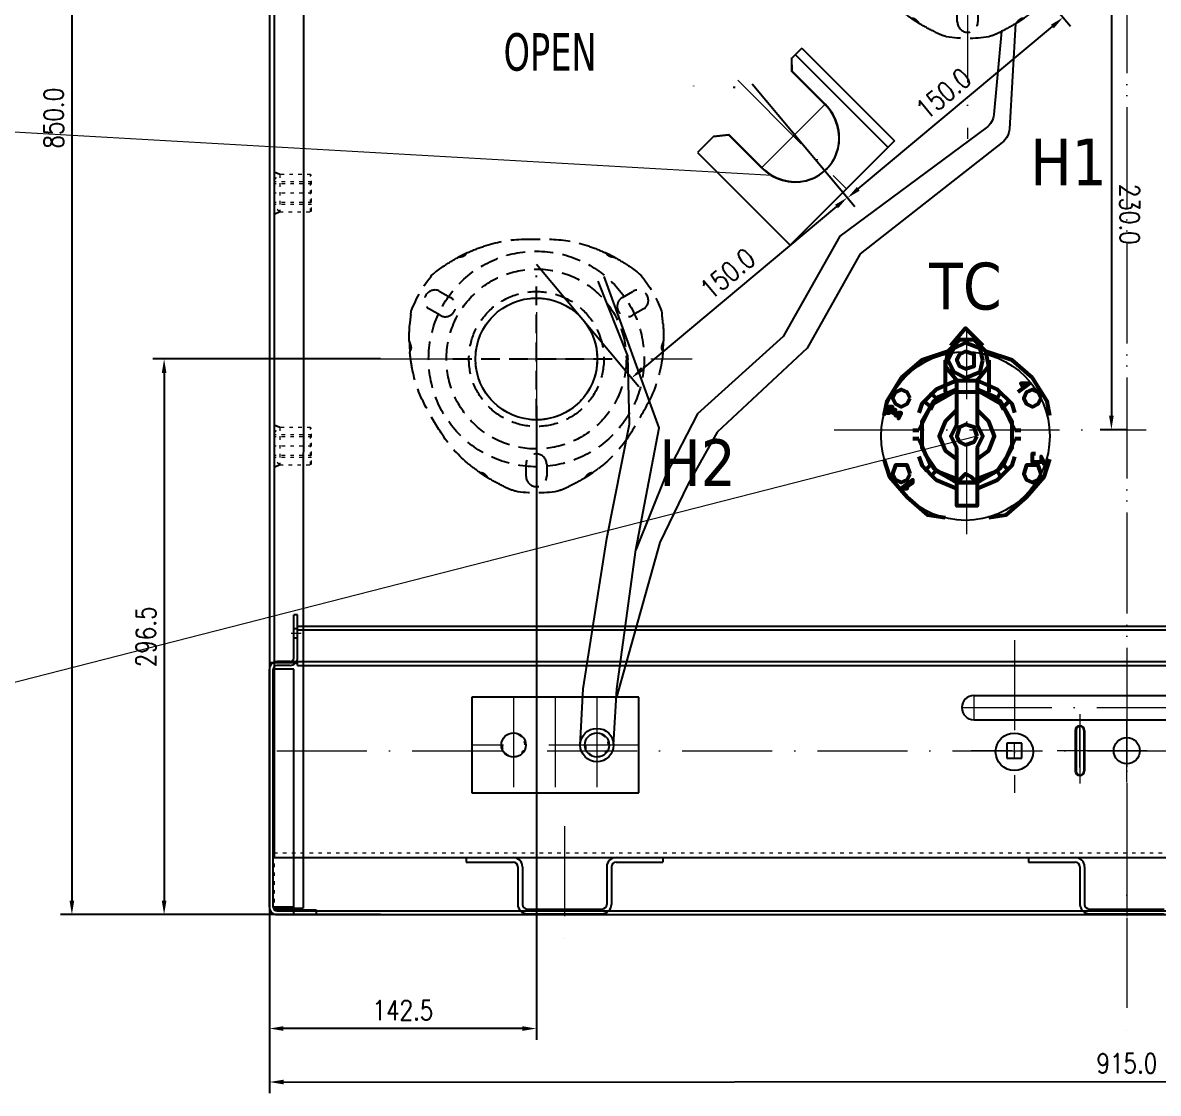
# Model space of a CAD drawing. Header units: millimetres. Extents: x 13152 to 35294, y -6229 to 54471.
# Drawn here: x 28520 to 29126, y 11450 to 12021 of the extents above; entities that cross this region are included whole.
import ezdxf

# ---------------------------------------------------------------- set-up
doc = ezdxf.new("R2010")
doc.units = ezdxf.units.MM
doc.header["$LTSCALE"] = 4
for name, pattern in [('ACAD_ISO03W100', [1.18, 0.47, -0.71]), ('ACAD_ISO10W100', [18, 12, -3, 0, -3]), ('DASHED', [0.75, 0.5, -0.25])]:
    doc.linetypes.add(name, pattern=pattern)
doc.layers.add('4虚线层', color=6, linetype='DASHED')
for name, color, linetype, lineweight in [('标注、文本', 3, 'Continuous', 25), ('粗实线', 4, 'Continuous', 53), ('铁心', 3, 'Continuous', 0)]:
    doc.layers.add(name, color=color, linetype=linetype, lineweight=lineweight)
doc.styles.add('Tahoma$001', font='tahoma.ttf', dxfattribs={"height": 2.159784})
doc.styles.add('TH_GBDIM', font='romans.shx', dxfattribs={"width": 0.8, "bigfont": 'gbcbig.shx'})
doc.dimstyles.new('TH_GBDIM1', dxfattribs={"dimscale": 3, "dimtxt": 3.5, "dimasz": 2.5, "dimexe": 2, "dimexo": 0, "dimgap": 1.5, "dimtad": 1, "dimdec": 1, "dimzin": 0, "dimdsep": 46, "dimtxsty": 'TH_GBDIM', "dimcen": 2.5, "dimclrd": 3, "dimclre": 256, "dimclrt": 2, "dimadec": 0, "dimazin": 0, "dimtfac": 0.714286, "dimtdec": 1, "dimtmove": 0, "dimatfit": 3, "dimfxl": 0, "dimtzin": 0, "dimlwd": -1, "dimlwe": -1, "dimarcsym": 0})

# ---------------------------------------------------------------- blocks, each defined once
blk = doc.blocks.new('*D283')
at = {"layer": 'Defpoints', "color": 0}
for p in [(28719.36, 12394.92), (28546.44, 11544.92), (28676.86, 11544.92)]:
    blk.add_point(p, dxfattribs=at)
at = {"layer": '标注、文本'}
for p, q in [((28719.36, 12394.92), (28540.44, 12394.92)), ((28676.86, 11544.92), (28540.44, 11544.92))]:
    blk.add_line(p, q, dxfattribs=at)
at = {"layer": '标注、文本', "color": 3}
blk.add_line((28546.44, 12387.42), (28546.44, 11552.42), dxfattribs=at)
for points in [[(28545.19, 12387.42), (28547.69, 12387.42), (28546.44, 12394.92)], [(28545.19, 11552.42), (28547.69, 11552.42), (28546.44, 11544.92)]]:
    blk.add_solid(points, dxfattribs=at)
at = {"layer": '标注、文本', "color": 2, "insert": (28536.69, 11969.92), "char_height": 10.5, "attachment_point": 5, "rotation": 90, "style": 'TH_GBDIM'}
blk.add_mtext('850.0', dxfattribs=at)
blk = doc.blocks.new('A$C03F92070')
at = {"layer": '4虚线层', "ltscale": 5}
for p, q in [((67.85, 40.24), (67.85, 116.01)), ((16.36, 107.57), (21.99, 104.32)), ((113.71, 104.32), (119.34, 107.57)), ((16.49, 94.79), (10.86, 98.04)), ((124.84, 98.04), (119.21, 94.79)), ((23.33, 71.49), (112.37, 71.49)), ((62.35, 8.86), (62.35, 15.36)), ((73.35, 15.36), (73.35, 8.86))]:
    blk.add_line(p, q, dxfattribs=at)
for radius in [57.5, 48, 36, 32.5]:
    blk.add_circle((67.85, 71.49), radius, dxfattribs=at)
at = {"layer": '4虚线层', "ltscale": 5, "extrusion": (0, 0, -1)}
for centre, radius, start, end in [((-62.34, 65.41), 70, 71.02185, 87.94531), ((-67.85, -88.03), 223.54, 87.94531, 92.05469), ((-73.35, 65.41), 70, 92.05469, 108.97815), ((-68.85, 46.49), 90, 64.92451, 71.02185), ((-66.85, 46.49), 90, 108.97815, 115.07549), ((-68.85, 46.49), 90, 55.4521, 61.38179), ((-66.85, 46.49), 90, 118.61821, 124.5479), ((-67.85, 71.49), 71.5, 20.96454, 39.03546), ((-68.85, 46.49), 90, 51.08313, 52.23427), ((-66.85, 46.49), 90, 127.76573, 128.91687), ((-67.85, 71.49), 71.5, 140.96454, 159.03546), ((-90, 83.12), 90, 7.76573, 8.91687), ((-45.7, 83.12), 90, 171.08313, 172.23427), ((-90, 83.12), 90, 358.61821, 4.5479), ((-45.7, 83.12), 90, 175.4521, 181.38179), ((-90, 83.12), 90, 349.46719, 355.07549), ((-65.57, 80.82), 70, 186.60228, 207.21776), ((-45.7, 83.12), 90, 184.92451, 186.60228), ((-70.33, 79.46), 70, 331.9245, 349.46719), ((70.97, 151.05), 223.54, 207.21776, 212.35682), ((-205.81, 151.73), 223.54, 327.65027, 331.9245), ((-76.09, 69.57), 70, 310.17076, 327.65027), ((-58.73, 68.87), 70, 212.35682, 233.02623), ((-89, 84.85), 90, 304.92451, 310.17076), ((-46.7, 84.85), 90, 233.02623, 235.07549), ((-89, 84.85), 90, 295.4521, 301.38179), ((-46.7, 84.85), 90, 238.61821, 244.5479), ((-89, 84.85), 90, 291.08313, 292.23427), ((-67.85, 71.49), 71.5, 260.96454, 279.03546), ((-46.7, 84.85), 90, 247.76573, 248.91687)]:
    blk.add_arc(centre, radius, start, end, dxfattribs=at)
at = {"layer": '4虚线层', "ltscale": 5}
for centre, start, end in [((13.61, 102.81), 60, 240), ((19.24, 99.56), 240, 60), ((116.46, 99.56), 120, 300), ((122.09, 102.81), 300, 120), ((67.85, 15.36), 0, 180), ((67.85, 8.86), 180, 0)]:
    blk.add_arc(centre, 5.5, start, end, dxfattribs=at)
for points, knots in [([(30.89, 128.1), (30.89, 128.1), (30.88, 128.1), (30.83, 128.07), (30.76, 128.04), (30.57, 127.95), (30.45, 127.89), (30.18, 127.77), (30.03, 127.69), (29.7, 127.53), (29.52, 127.45), (29.16, 127.27), (28.96, 127.17), (28.58, 126.98), (28.39, 126.89), (27.99, 126.69), (27.8, 126.59), (27.42, 126.39), (27.24, 126.3), (26.87, 126.11), (26.7, 126.02), (26.39, 125.85), (26.24, 125.77), (25.98, 125.63), (25.87, 125.57), (25.69, 125.47), (25.63, 125.44), (25.58, 125.41), (25.57, 125.4), (25.57, 125.4), (25.57, 125.4), (25.57, 125.4)], [0, 0, 0, 0, 0.043819, 0.043819, 0.119878, 0.119878, 0.195937, 0.195937, 0.271996, 0.271996, 0.348055, 0.348055, 0.424114, 0.424114, 0.500173, 0.500173, 0.576231, 0.576231, 0.65229, 0.65229, 0.728349, 0.728349, 0.804408, 0.804408, 0.880467, 0.880467, 0.956526, 0.956526, 0.994556, 0.994556, 1, 1, 1, 1]), ([(30.71, 128.01), (30.65, 127.99), (30.59, 127.94), (30.48, 127.84), (30.42, 127.77), (30.3, 127.62), (30.24, 127.54), (30.11, 127.35), (30.04, 127.25), (29.89, 127.05), (29.81, 126.95), (29.62, 126.74), (29.51, 126.65), (29.29, 126.47), (29.16, 126.4), (28.9, 126.26), (28.77, 126.2), (28.36, 126.06), (28.08, 125.99), (27.53, 125.87), (27.26, 125.83), (26.87, 125.76), (26.75, 125.74), (26.5, 125.7), (26.38, 125.67), (26.05, 125.61), (25.85, 125.56), (25.74, 125.5)], [0, 0, 0, 0, 0.0625, 0.0625, 0.125, 0.125, 0.1875, 0.1875, 0.25, 0.25, 0.3125, 0.3125, 0.375, 0.375, 0.4375, 0.4375, 0.5, 0.5, 0.625, 0.625, 0.75, 0.75, 0.8125, 0.8125, 0.875, 0.875, 1, 1, 1, 1]), ([(110.13, 125.4), (110.13, 125.4), (110.13, 125.4), (110.13, 125.4), (110.12, 125.41), (110.07, 125.44), (110.01, 125.47), (109.83, 125.57), (109.72, 125.63), (109.46, 125.77), (109.31, 125.85), (108.99, 126.02), (108.81, 126.11), (108.45, 126.3), (108.26, 126.4), (107.88, 126.6), (107.68, 126.7), (107.29, 126.9), (107.1, 127), (106.72, 127.18), (106.53, 127.28), (106.16, 127.46), (105.99, 127.54), (105.66, 127.7), (105.51, 127.77), (105.24, 127.9), (105.12, 127.95), (104.94, 128.04), (104.87, 128.07), (104.82, 128.09), (104.81, 128.1), (104.8, 128.1), (104.8, 128.1), (104.8, 128.1)], [0, 0, 0, 0, 0.005743, 0.005743, 0.043766, 0.043766, 0.119813, 0.119813, 0.195859, 0.195859, 0.271906, 0.271906, 0.347952, 0.347952, 0.423999, 0.423999, 0.500046, 0.500046, 0.576092, 0.576092, 0.652139, 0.652139, 0.728185, 0.728185, 0.804232, 0.804232, 0.880279, 0.880279, 0.956325, 0.956325, 0.994349, 0.994349, 1, 1, 1, 1]), ([(109.96, 125.5), (109.9, 125.53), (109.83, 125.55), (109.65, 125.6), (109.54, 125.63), (109.21, 125.7), (108.96, 125.74), (108.44, 125.83), (108.17, 125.87), (107.63, 125.99), (107.34, 126.06), (106.94, 126.2), (106.8, 126.26), (106.54, 126.39), (106.42, 126.47), (106.19, 126.64), (106.08, 126.74), (105.9, 126.94), (105.81, 127.05), (105.66, 127.25), (105.59, 127.35), (105.46, 127.53), (105.39, 127.62), (105.28, 127.77), (105.22, 127.84), (105.11, 127.94), (105.05, 127.99), (104.99, 128.01)], [0, 0, 0, 0, 0.0625, 0.0625, 0.125, 0.125, 0.25, 0.25, 0.375, 0.375, 0.5, 0.5, 0.5625, 0.5625, 0.625, 0.625, 0.6875, 0.6875, 0.75, 0.75, 0.8125, 0.8125, 0.875, 0.875, 0.9375, 0.9375, 1, 1, 1, 1]), ([(13.95, 117.81), (13.92, 117.79), (13.88, 117.76), (13.82, 117.71), (13.77, 117.67), (13.74, 117.65), (13.73, 117.64)], [0, 0, 0, 0, 0.272943, 0.542517, 0.809704, 1, 1, 1, 1]), ([(14.22, 118.02), (14.2, 118), (14.15, 117.96), (14.08, 117.91), (14.01, 117.86), (13.97, 117.82), (13.95, 117.81)], [0, 0, 0, 0, 0.251777, 0.501943, 0.751136, 1, 1, 1, 1]), ([(14.55, 118.27), (14.52, 118.25), (14.46, 118.2), (14.38, 118.14), (14.3, 118.08), (14.25, 118.04), (14.22, 118.02)], [0, 0, 0, 0, 0.251749, 0.501948, 0.751171, 1, 1, 1, 1]), ([(15.74, 119.15), (15.69, 119.12), (15.59, 119.05), (15.45, 118.94), (15.32, 118.84), (15.18, 118.74), (15.05, 118.65), (14.92, 118.55), (14.8, 118.45), (14.67, 118.36), (14.59, 118.3), (14.55, 118.27)], [0, 0, 0, 0, 0.114473, 0.22719, 0.338528, 0.448878, 0.558641, 0.668227, 0.778044, 0.888502, 1, 1, 1, 1]), ([(17.82, 120.63), (17.81, 120.62), (17.74, 120.57), (17.58, 120.46), (17.28, 120.26), (16.94, 120.02), (16.6, 119.78), (16.29, 119.55), (16.01, 119.35), (15.83, 119.22), (15.74, 119.15)], [0, 0, 0, 0, 0.026865, 0.187364, 0.351072, 0.511786, 0.674931, 0.783277, 0.891149, 1, 1, 1, 1]), ([(119.96, 119.15), (119.92, 119.19), (119.82, 119.25), (119.69, 119.35), (119.55, 119.45), (119.41, 119.55), (119.28, 119.65), (119.06, 119.81), (118.76, 120.02), (118.42, 120.26), (118.12, 120.46), (117.96, 120.57), (117.89, 120.62), (117.88, 120.63)], [0, 0, 0, 0, 0.05466, 0.108896, 0.162888, 0.216817, 0.270864, 0.325211, 0.488741, 0.649833, 0.813717, 0.974388, 1, 1, 1, 1]), ([(121.15, 118.27), (121.11, 118.3), (121.03, 118.36), (120.9, 118.45), (120.78, 118.55), (120.65, 118.65), (120.52, 118.74), (120.38, 118.84), (120.25, 118.94), (120.1, 119.05), (120.01, 119.12), (119.96, 119.15)], [0, 0, 0, 0, 0.111498, 0.221956, 0.331773, 0.441359, 0.551122, 0.661472, 0.77281, 0.885527, 1, 1, 1, 1]), ([(121.48, 118.02), (121.45, 118.04), (121.4, 118.08), (121.32, 118.14), (121.23, 118.2), (121.18, 118.25), (121.15, 118.27)], [0, 0, 0, 0, 0.248829, 0.498052, 0.748251, 1, 1, 1, 1]), ([(121.75, 117.81), (121.73, 117.82), (121.69, 117.86), (121.62, 117.91), (121.55, 117.96), (121.5, 118), (121.48, 118.02)], [0, 0, 0, 0, 0.248864, 0.498057, 0.748223, 1, 1, 1, 1]), ([(121.97, 117.64), (121.96, 117.65), (121.93, 117.67), (121.88, 117.71), (121.82, 117.76), (121.78, 117.79), (121.75, 117.81)], [0, 0, 0, 0, 0.190293, 0.457482, 0.727057, 1, 1, 1, 1]), ([(0.52, 92.79), (0.51, 92.73), (0.5, 92.62), (0.48, 92.45), (0.46, 92.28), (0.45, 92.11), (0.43, 91.95), (0.4, 91.68), (0.37, 91.32), (0.33, 90.9), (0.3, 90.54), (0.29, 90.34), (0.28, 90.26), (0.28, 90.25)], [0, 0, 0, 0, 0.05466, 0.108897, 0.162889, 0.216817, 0.270864, 0.325211, 0.488741, 0.649833, 0.813717, 0.974388, 1, 1, 1, 1]), ([(0.69, 94.25), (0.68, 94.21), (0.67, 94.11), (0.65, 93.95), (0.63, 93.8), (0.61, 93.64), (0.59, 93.47), (0.57, 93.31), (0.55, 93.14), (0.53, 92.96), (0.52, 92.85), (0.52, 92.79)], [0, 0, 0, 0, 0.111498, 0.221956, 0.331773, 0.441359, 0.551122, 0.661472, 0.77281, 0.885527, 1, 1, 1, 1]), ([(0.74, 94.67), (0.73, 94.63), (0.73, 94.57), (0.71, 94.47), (0.7, 94.36), (0.69, 94.29), (0.69, 94.25)], [0, 0, 0, 0, 0.248829, 0.498052, 0.748251, 1, 1, 1, 1]), ([(0.82, 95.29), (0.82, 95.27), (0.81, 95.24), (0.81, 95.17), (0.8, 95.1), (0.79, 95.04), (0.78, 95.01)], [0, 0, 0, 0, 0.190297, 0.457484, 0.727058, 1, 1, 1, 1]), ([(134.92, 95.01), (134.91, 95.04), (134.9, 95.1), (134.89, 95.17), (134.89, 95.24), (134.88, 95.27), (134.88, 95.29)], [0, 0, 0, 0, 0.272943, 0.542517, 0.809704, 1, 1, 1, 1]), ([(134.96, 94.67), (134.96, 94.7), (134.95, 94.76), (134.94, 94.85), (134.93, 94.93), (134.92, 94.98), (134.92, 95.01)], [0, 0, 0, 0, 0.251777, 0.501943, 0.751136, 1, 1, 1, 1]), ([(135.01, 94.25), (135.01, 94.29), (135, 94.36), (134.99, 94.47), (134.97, 94.57), (134.96, 94.63), (134.96, 94.67)], [0, 0, 0, 0, 0.251749, 0.501948, 0.751171, 1, 1, 1, 1]), ([(135.18, 92.79), (135.18, 92.85), (135.16, 92.96), (135.15, 93.14), (135.13, 93.31), (135.11, 93.47), (135.09, 93.64), (135.07, 93.8), (135.05, 93.95), (135.03, 94.11), (135.02, 94.21), (135.01, 94.25)], [0, 0, 0, 0, 0.114473, 0.22719, 0.338528, 0.448878, 0.558641, 0.668227, 0.778044, 0.888502, 1, 1, 1, 1]), ([(135.42, 90.25), (135.42, 90.26), (135.41, 90.34), (135.4, 90.54), (135.37, 90.9), (135.33, 91.31), (135.29, 91.73), (135.25, 92.11), (135.22, 92.45), (135.2, 92.67), (135.18, 92.79)], [0, 0, 0, 0, 0.026865, 0.187364, 0.351073, 0.511786, 0.674931, 0.783277, 0.891149, 1, 1, 1, 1]), ([(0.02, 81.15), (0.02, 81.15), (0.02, 81.15), (0.02, 81.15), (0.02, 81.14), (0.02, 81.08), (0.02, 81.01), (0.02, 80.81), (0.03, 80.68), (0.04, 80.38), (0.04, 80.21), (0.05, 79.85), (0.06, 79.65), (0.08, 79.24), (0.09, 79.03), (0.11, 78.6), (0.12, 78.38), (0.14, 77.94), (0.16, 77.72), (0.18, 77.3), (0.2, 77.09), (0.23, 76.68), (0.24, 76.49), (0.27, 76.13), (0.28, 75.96), (0.3, 75.67), (0.32, 75.54), (0.33, 75.33), (0.34, 75.26), (0.34, 75.2), (0.35, 75.19), (0.35, 75.19), (0.35, 75.19), (0.35, 75.19)], [0, 0, 0, 0, 0.005743, 0.005743, 0.043766, 0.043766, 0.119813, 0.119813, 0.195859, 0.195859, 0.271906, 0.271906, 0.347952, 0.347952, 0.423999, 0.423999, 0.500046, 0.500046, 0.576092, 0.576092, 0.652139, 0.652139, 0.728185, 0.728185, 0.804232, 0.804232, 0.880279, 0.880279, 0.956325, 0.956325, 0.994349, 0.994349, 1, 1, 1, 1]), ([(0.02, 80.95), (0.02, 80.89), (0.04, 80.81), (0.08, 80.63), (0.12, 80.53), (0.22, 80.21), (0.31, 79.97), (0.5, 79.47), (0.59, 79.22), (0.76, 78.69), (0.85, 78.41), (0.92, 77.98), (0.94, 77.84), (0.96, 77.55), (0.95, 77.4), (0.91, 77.12), (0.88, 76.97), (0.8, 76.71), (0.75, 76.59), (0.65, 76.35), (0.6, 76.24), (0.51, 76.03), (0.47, 75.94), (0.39, 75.76), (0.37, 75.68), (0.33, 75.53), (0.32, 75.46), (0.33, 75.4)], [0, 0, 0, 0, 0.0625, 0.0625, 0.125, 0.125, 0.25, 0.25, 0.375, 0.375, 0.5, 0.5, 0.5625, 0.5625, 0.625, 0.625, 0.6875, 0.6875, 0.75, 0.75, 0.8125, 0.8125, 0.875, 0.875, 0.9375, 0.9375, 1, 1, 1, 1]), ([(135.37, 75.4), (135.38, 75.46), (135.37, 75.53), (135.33, 75.68), (135.31, 75.76), (135.23, 75.94), (135.19, 76.03), (135.1, 76.24), (135.04, 76.35), (134.95, 76.58), (134.9, 76.71), (134.82, 76.97), (134.79, 77.11), (134.75, 77.4), (134.74, 77.54), (134.76, 77.83), (134.78, 77.98), (134.85, 78.4), (134.93, 78.68), (135.11, 79.21), (135.2, 79.47), (135.34, 79.84), (135.38, 79.96), (135.47, 80.2), (135.51, 80.31), (135.62, 80.63), (135.68, 80.83), (135.68, 80.95)], [0, 0, 0, 0, 0.0625, 0.0625, 0.125, 0.125, 0.1875, 0.1875, 0.25, 0.25, 0.3125, 0.3125, 0.375, 0.375, 0.4375, 0.4375, 0.5, 0.5, 0.625, 0.625, 0.75, 0.75, 0.8125, 0.8125, 0.875, 0.875, 1, 1, 1, 1]), ([(135.35, 75.19), (135.35, 75.19), (135.35, 75.2), (135.36, 75.26), (135.37, 75.34), (135.38, 75.54), (135.4, 75.67), (135.42, 75.97), (135.43, 76.14), (135.46, 76.51), (135.48, 76.7), (135.5, 77.11), (135.52, 77.32), (135.54, 77.75), (135.56, 77.97), (135.58, 78.41), (135.59, 78.62), (135.61, 79.05), (135.62, 79.26), (135.64, 79.67), (135.65, 79.86), (135.66, 80.22), (135.66, 80.39), (135.67, 80.68), (135.67, 80.81), (135.68, 81.01), (135.68, 81.08), (135.68, 81.14), (135.68, 81.15), (135.68, 81.15), (135.68, 81.15), (135.68, 81.15)], [0, 0, 0, 0, 0.043819, 0.043819, 0.119878, 0.119878, 0.195937, 0.195937, 0.271996, 0.271996, 0.348055, 0.348055, 0.424114, 0.424114, 0.500173, 0.500173, 0.576232, 0.576232, 0.65229, 0.65229, 0.728349, 0.728349, 0.804408, 0.804408, 0.880467, 0.880467, 0.956526, 0.956526, 0.994556, 0.994556, 1, 1, 1, 1]), ([(37.3, 11.18), (37.3, 11.18), (37.31, 11.17), (37.36, 11.14), (37.42, 11.09), (37.59, 10.98), (37.7, 10.9), (37.95, 10.73), (38.09, 10.63), (38.39, 10.43), (38.55, 10.32), (38.89, 10.09), (39.07, 9.97), (39.42, 9.73), (39.61, 9.61), (39.98, 9.37), (40.16, 9.26), (40.51, 9.03), (40.69, 8.91), (41.04, 8.69), (41.2, 8.59), (41.51, 8.4), (41.65, 8.31), (41.9, 8.16), (42.01, 8.09), (42.18, 7.99), (42.24, 7.95), (42.29, 7.92), (42.3, 7.91), (42.3, 7.91), (42.3, 7.91), (42.3, 7.91)], [0, 0, 0, 0, 0.043819, 0.043819, 0.119878, 0.119878, 0.195937, 0.195937, 0.271996, 0.271996, 0.348055, 0.348055, 0.424114, 0.424114, 0.500173, 0.500173, 0.576231, 0.576231, 0.65229, 0.65229, 0.728349, 0.728349, 0.804408, 0.804408, 0.880467, 0.880467, 0.956526, 0.956526, 0.994556, 0.994556, 1, 1, 1, 1]), ([(37.47, 11.06), (37.52, 11.02), (37.59, 11), (37.73, 10.95), (37.82, 10.93), (38.01, 10.91), (38.11, 10.9), (38.34, 10.88), (38.46, 10.87), (38.71, 10.83), (38.85, 10.81), (39.11, 10.75), (39.25, 10.71), (39.52, 10.6), (39.64, 10.53), (39.89, 10.37), (40.01, 10.29), (40.34, 10.01), (40.54, 9.8), (40.91, 9.38), (41.09, 9.17), (41.34, 8.87), (41.42, 8.77), (41.58, 8.58), (41.66, 8.48), (41.88, 8.23), (42.02, 8.08), (42.13, 8.02)], [0, 0, 0, 0, 0.0625, 0.0625, 0.125, 0.125, 0.1875, 0.1875, 0.25, 0.25, 0.3125, 0.3125, 0.375, 0.375, 0.4375, 0.4375, 0.5, 0.5, 0.625, 0.625, 0.75, 0.75, 0.8125, 0.8125, 0.875, 0.875, 1, 1, 1, 1]), ([(93.4, 7.91), (93.4, 7.91), (93.4, 7.91), (93.4, 7.91), (93.41, 7.92), (93.46, 7.95), (93.52, 7.99), (93.69, 8.09), (93.8, 8.16), (94.06, 8.32), (94.2, 8.4), (94.51, 8.6), (94.68, 8.7), (95.02, 8.92), (95.2, 9.04), (95.56, 9.27), (95.75, 9.39), (96.12, 9.63), (96.3, 9.75), (96.65, 9.98), (96.83, 10.1), (97.16, 10.33), (97.32, 10.43), (97.62, 10.64), (97.76, 10.73), (98.01, 10.9), (98.11, 10.98), (98.28, 11.1), (98.34, 11.14), (98.39, 11.17), (98.4, 11.18), (98.4, 11.18), (98.4, 11.18), (98.4, 11.18)], [0, 0, 0, 0, 0.005743, 0.005743, 0.043766, 0.043766, 0.119813, 0.119813, 0.195859, 0.195859, 0.271906, 0.271906, 0.347952, 0.347952, 0.423999, 0.423999, 0.500046, 0.500046, 0.576092, 0.576092, 0.652139, 0.652139, 0.728185, 0.728185, 0.804232, 0.804232, 0.880279, 0.880279, 0.956325, 0.956325, 0.994349, 0.994349, 1, 1, 1, 1]), ([(93.57, 8.02), (93.62, 8.05), (93.68, 8.1), (93.82, 8.23), (93.89, 8.31), (94.11, 8.56), (94.27, 8.76), (94.61, 9.17), (94.79, 9.38), (95.16, 9.79), (95.36, 10), (95.69, 10.28), (95.8, 10.37), (96.05, 10.53), (96.18, 10.6), (96.44, 10.71), (96.58, 10.75), (96.85, 10.81), (96.98, 10.83), (97.24, 10.87), (97.36, 10.88), (97.58, 10.9), (97.69, 10.91), (97.88, 10.93), (97.96, 10.95), (98.11, 11), (98.18, 11.02), (98.23, 11.06)], [0, 0, 0, 0, 0.0625, 0.0625, 0.125, 0.125, 0.25, 0.25, 0.375, 0.375, 0.5, 0.5, 0.5625, 0.5625, 0.625, 0.625, 0.6875, 0.6875, 0.75, 0.75, 0.8125, 0.8125, 0.875, 0.875, 0.9375, 0.9375, 1, 1, 1, 1]), ([(50.31, 3.59), (50.32, 3.59), (50.4, 3.55), (50.57, 3.46), (50.9, 3.31), (51.28, 3.14), (51.66, 2.96), (52.01, 2.8), (52.32, 2.67), (52.52, 2.57), (52.63, 2.53)], [0, 0, 0, 0, 0.026866, 0.187364, 0.351073, 0.511786, 0.674931, 0.783277, 0.891149, 1, 1, 1, 1]), ([(52.63, 2.53), (52.68, 2.5), (52.79, 2.46), (52.95, 2.39), (53.11, 2.32), (53.26, 2.25), (53.41, 2.19), (53.56, 2.12), (53.7, 2.06), (53.85, 2), (53.94, 1.96), (53.98, 1.94)], [0, 0, 0, 0, 0.114473, 0.22719, 0.338528, 0.448878, 0.558641, 0.668227, 0.778044, 0.888502, 1, 1, 1, 1]), ([(53.98, 1.94), (54.02, 1.93), (54.09, 1.9), (54.18, 1.86), (54.28, 1.82), (54.34, 1.79), (54.37, 1.78)], [0, 0, 0, 0, 0.251749, 0.501948, 0.751171, 1, 1, 1, 1]), ([(54.37, 1.78), (54.4, 1.77), (54.45, 1.74), (54.54, 1.71), (54.61, 1.68), (54.66, 1.66), (54.69, 1.65)], [0, 0, 0, 0, 0.251777, 0.501943, 0.751136, 1, 1, 1, 1]), ([(54.69, 1.65), (54.71, 1.64), (54.77, 1.61), (54.84, 1.58), (54.9, 1.56), (54.93, 1.55), (54.94, 1.54)], [0, 0, 0, 0, 0.272943, 0.542518, 0.809705, 1, 1, 1, 1]), ([(80.76, 1.54), (80.77, 1.55), (80.8, 1.56), (80.86, 1.58), (80.93, 1.61), (80.99, 1.64), (81.01, 1.65)], [0, 0, 0, 0, 0.190295, 0.457482, 0.727057, 1, 1, 1, 1]), ([(81.01, 1.65), (81.04, 1.66), (81.08, 1.68), (81.16, 1.71), (81.25, 1.74), (81.3, 1.77), (81.33, 1.78)], [0, 0, 0, 0, 0.248864, 0.498057, 0.748223, 1, 1, 1, 1]), ([(81.33, 1.78), (81.36, 1.79), (81.42, 1.82), (81.52, 1.86), (81.61, 1.9), (81.68, 1.93), (81.72, 1.94)], [0, 0, 0, 0, 0.248829, 0.498052, 0.748251, 1, 1, 1, 1]), ([(81.72, 1.94), (81.76, 1.96), (81.85, 2), (82, 2.06), (82.14, 2.12), (82.29, 2.19), (82.44, 2.25), (82.59, 2.32), (82.75, 2.39), (82.91, 2.46), (83.02, 2.5), (83.07, 2.53)], [0, 0, 0, 0, 0.111498, 0.221956, 0.331773, 0.441359, 0.551122, 0.661472, 0.77281, 0.885527, 1, 1, 1, 1]), ([(83.07, 2.53), (83.12, 2.55), (83.23, 2.6), (83.38, 2.67), (83.54, 2.73), (83.69, 2.8), (83.84, 2.87), (84.09, 2.98), (84.42, 3.14), (84.8, 3.31), (85.13, 3.46), (85.3, 3.55), (85.38, 3.58), (85.39, 3.59)], [0, 0, 0, 0, 0.05466, 0.108897, 0.162889, 0.216817, 0.270864, 0.325211, 0.488741, 0.649834, 0.813718, 0.974389, 1, 1, 1, 1])]:
    blk.add_open_spline(points, degree=3, knots=knots, dxfattribs=at)
blk.add_open_spline([(0.82, 95.28), (0.81, 95.2), (0.82, 95.09), (0.84, 94.95)], degree=3, dxfattribs=at)
blk = doc.blocks.new('*D282')
at = {"layer": 'Defpoints', "color": 0}
for p in [(28794.32, 11816.36), (28651.86, 11709.14), (28651.86, 11484.15)]:
    blk.add_point(p, dxfattribs=at)
at = {"layer": '标注、文本'}
for p, q in [((28794.32, 11816.36), (28794.32, 11478.15)), ((28651.86, 11709.14), (28651.86, 11478.15))]:
    blk.add_line(p, q, dxfattribs=at)
at = {"layer": '标注、文本', "color": 3}
blk.add_line((28786.82, 11484.15), (28659.36, 11484.15), dxfattribs=at)
for points in [[(28659.36, 11485.4), (28659.36, 11482.9), (28651.86, 11484.15)], [(28786.82, 11485.4), (28786.82, 11482.9), (28794.32, 11484.15)]]:
    blk.add_solid(points, dxfattribs=at)
at = {"layer": '标注、文本', "color": 2, "insert": (28723.09, 11493.9), "char_height": 10.5, "attachment_point": 5, "style": 'TH_GBDIM'}
blk.add_mtext('142.5', dxfattribs=at)
blk = doc.blocks.new('*D301')
at = {"layer": 'Defpoints', "color": 0}
for p in [(28651.86, 11548.42), (29566.86, 11548.92), (29566.91, 11456.1)]:
    blk.add_point(p, dxfattribs=at)
at = {"layer": '标注、文本'}
for p, q in [((28651.86, 11548.42), (28651.91, 11449.6)), ((29566.86, 11548.92), (29566.91, 11450.1))]:
    blk.add_line(p, q, dxfattribs=at)
at = {"layer": '标注、文本', "color": 3}
blk.add_line((28659.41, 11455.61), (29559.41, 11456.1), dxfattribs=at)
for points in [[(28659.41, 11456.86), (28659.41, 11454.36), (28651.91, 11455.6)], [(29559.41, 11457.35), (29559.41, 11454.85), (29566.91, 11456.1)]]:
    blk.add_solid(points, dxfattribs=at)
at = {"layer": '标注、文本', "color": 2, "insert": (29109.4, 11465.6), "char_height": 10.5, "attachment_point": 5, "rotation": 0.03131, "style": 'TH_GBDIM'}
blk.add_mtext('915.0', dxfattribs=at)
blk = doc.blocks.new('A$C0AD52951')
at = {"layer": '粗实线'}
h = blk.add_hatch(color=256, dxfattribs=at)
h.dxf.hatch_style = 2
h.paths.add_polyline_path([(2.19, 41.7), (1.1, 41.7), (2.19, 41.7), (3.29, 40.6), (3.29, 39.5), (4.39, 39.5), (4.39, 38.4), (5.49, 38.4), (5.49, 37.31), (6.58, 39.5), (5.49, 39.5), (4.39, 38.4), (4.39, 39.5), (4.39, 40.6), (3.29, 40.6), (3.29, 41.7)])
h = blk.add_hatch(color=256, dxfattribs=at)
h.dxf.hatch_style = 2
h.paths.add_polyline_path([(1.1, 41.7), (1.1, 40.6), (1.1, 39.5), (2.19, 39.5), (2.19, 40.6), (1.1, 40.6), (1.1, 41.7), (2.19, 41.7)])
h = blk.add_hatch(color=256, dxfattribs=at)
h.dxf.hatch_style = 2
h.paths.add_polyline_path([(6.58, 10.97), (7.68, 10.97), (10.97, 13.17), (10.97, 14.26)])
for points in [[(25.24, 64.74), (30.72, 71.32), (37.31, 64.74)], [(35.11, 51.57), (39.5, 57.06), (38.4, 62.54), (34.02, 66.93), (28.53, 66.93), (24.14, 62.54), (23.04, 57.06), (27.43, 51.57)], [(24.14, 62.54), (14.26, 59.25), (6.58, 52.67), (1.1, 43.89), (0, 38.4)], [(62.54, 38.4), (61.45, 43.89), (55.96, 52.67), (48.28, 59.25), (38.4, 62.54)], [(23.04, 59.25), (23.04, 47.18)], [(39.5, 59.25), (39.5, 47.18)], [(27.43, 51.57), (19.75, 48.28), (14.26, 42.79), (13.17, 39.5)], [(27.43, 35.11), (27.43, 51.57), (35.11, 51.57), (35.11, 35.11)], [(49.38, 39.5), (48.28, 42.79), (42.79, 48.28), (35.11, 51.57)], [(27.43, 48.28), (18.65, 43.89), (14.26, 36.21), (14.26, 26.33), (18.65, 18.65), (27.43, 13.17), (35.11, 13.17), (35.11, 4.39), (27.43, 4.39), (27.43, 13.17)], [(44.99, 40.6), (43.89, 42.79), (36.21, 47.18), (26.33, 47.18), (18.65, 42.79), (17.56, 40.6)], [(35.11, 13.17), (43.89, 18.65), (48.28, 26.33), (48.28, 36.21), (43.89, 43.89), (35.11, 48.28)], [(54.86, 50.47), (50.47, 47.18)], [(54.86, 50.47), (51.57, 50.47), (52.67, 48.28)], [(27.43, 40.6), (23.04, 36.21), (20.85, 30.72), (23.04, 25.24), (27.43, 21.95)], [(35.11, 21.95), (39.5, 25.24), (41.7, 30.72), (39.5, 36.21), (35.11, 40.6)], [(27.43, 35.11), (25.24, 30.72), (27.43, 26.33)], [(35.11, 26.33), (37.31, 30.72), (35.11, 35.11)], [(35.11, 26.33), (35.11, 13.17), (27.43, 13.17), (27.43, 26.33)], [(0, 21.95), (2.19, 15.36), (8.78, 7.68), (16.46, 1.1), (23.04, 0)], [(13.17, 23.04), (14.26, 19.75), (19.75, 14.26), (27.43, 10.97)], [(15.36, 24.14), (19.75, 17.56), (28.53, 14.26)], [(34.02, 14.26), (42.79, 17.56), (47.18, 24.14)], [(35.11, 10.97), (42.79, 14.26), (48.28, 19.75), (49.38, 23.04)], [(39.5, 0), (46.09, 1.1), (53.77, 7.68), (60.35, 15.36), (62.54, 21.95)], [(60.35, 19.75), (60.35, 20.85), (59.25, 23.04), (59.25, 21.95), (59.25, 20.85), (58.16, 20.85), (57.06, 20.85), (55.96, 20.85), (55.96, 21.95), (55.96, 23.04), (55.96, 24.14), (57.06, 24.14)], [(34.02, 14.26), (32.92, 15.36), (30.72, 16.46), (29.63, 15.36), (28.53, 14.26)], [(34.02, 14.26), (32.92, 15.36), (30.72, 16.46), (29.63, 15.36), (28.53, 14.26)]]:
    blk.add_lwpolyline(points, dxfattribs=at)
for points in [[(37.31, 59.25), (36.21, 63.64), (30.72, 65.84), (26.33, 63.64), (24.14, 59.25), (26.33, 54.86), (30.72, 52.67), (36.21, 54.86)], [(34.02, 59.25), (34.02, 61.45), (30.72, 62.54), (28.53, 61.45), (27.43, 59.25), (28.53, 57.06), (30.72, 55.96), (34.02, 57.06)], [(9.88, 44.99), (8.78, 47.18), (6.58, 48.28), (4.39, 47.18), (3.29, 44.99), (4.39, 42.79), (6.58, 41.7), (8.78, 42.79)], [(59.25, 44.99), (58.16, 47.18), (55.96, 48.28), (53.77, 47.18), (52.67, 44.99), (53.77, 42.79), (55.96, 41.7), (58.16, 42.79)], [(2.19, 41.7), (1.1, 41.7), (2.19, 41.7), (3.29, 40.6), (3.29, 39.5), (4.39, 39.5), (4.39, 38.4), (5.49, 38.4), (5.49, 37.31), (6.58, 39.5), (5.49, 39.5), (4.39, 38.4), (4.39, 39.5), (4.39, 40.6), (3.29, 40.6), (3.29, 41.7)], [(1.1, 41.7), (1.1, 40.6), (1.1, 39.5), (2.19, 39.5), (2.19, 40.6), (1.1, 40.6), (1.1, 41.7), (2.19, 41.7)], [(35.11, 30.72), (34.02, 34.02), (30.72, 35.11), (28.53, 34.02), (27.43, 30.72), (28.53, 28.53), (30.72, 27.43), (34.02, 28.53)], [(9.88, 16.46), (8.78, 19.75), (6.58, 19.75), (4.39, 19.75), (3.29, 16.46), (4.39, 14.26), (6.58, 13.17), (8.78, 14.26)], [(59.25, 16.46), (58.16, 19.75), (55.96, 19.75), (53.77, 19.75), (52.67, 16.46), (53.77, 14.26), (55.96, 13.17), (58.16, 14.26)], [(6.58, 10.97), (7.68, 10.97), (10.97, 13.17), (10.97, 14.26)], [(7.68, 10.97), (8.78, 10.97)]]:
    blk.add_lwpolyline(points, close=True, dxfattribs=at)
for points in [[(17.56, 47.18), (17.56, 47.18), (19.75, 44.99), (19.75, 44.99)], [(27.43, 48.28), (27.43, 48.28), (19.75, 44.99), (19.75, 44.99)], [(42.79, 44.99), (42.79, 44.99), (35.11, 48.28), (35.11, 48.28)], [(42.79, 44.99), (42.79, 44.99), (43.89, 47.18), (43.89, 47.18)], [(17.56, 41.7), (17.56, 41.7), (15.36, 43.89), (15.36, 43.89)], [(47.18, 43.89), (47.18, 43.89), (44.99, 41.7), (44.99, 41.7)], [(17.56, 41.7), (17.56, 41.7), (13.17, 32.92), (13.17, 32.92)], [(49.38, 32.92), (49.38, 32.92), (44.99, 41.7), (44.99, 41.7)], [(10.97, 32.92), (10.97, 32.92), (13.17, 32.92), (13.17, 32.92)], [(49.38, 32.92), (49.38, 32.92), (51.57, 32.92), (51.57, 32.92)], [(13.17, 29.63), (13.17, 29.63), (10.97, 29.63), (10.97, 29.63)], [(13.17, 29.63), (13.17, 29.63), (17.56, 19.75), (17.56, 19.75)], [(44.99, 19.75), (44.99, 19.75), (49.38, 29.63), (49.38, 29.63)], [(51.57, 29.63), (51.57, 29.63), (49.38, 29.63), (49.38, 29.63)], [(15.36, 17.56), (15.36, 17.56), (17.56, 19.75), (17.56, 19.75)], [(19.75, 17.56), (19.75, 17.56), (17.56, 15.36), (17.56, 15.36)], [(19.75, 17.56), (19.75, 17.56), (27.43, 13.17), (27.43, 13.17)], [(35.11, 13.17), (35.11, 13.17), (42.79, 17.56), (42.79, 17.56)], [(43.89, 15.36), (43.89, 15.36), (42.79, 17.56), (42.79, 17.56)], [(44.99, 19.75), (44.99, 19.75), (47.18, 17.56), (47.18, 17.56)]]:
    blk.add_open_spline(points, degree=3, dxfattribs=at)
blk = doc.blocks.new('A$C104F2B00')
at = {"layer": '标注、文本'}
blk.add_circle((45, 45), 45, dxfattribs=at)
at = {"layer": '标注、文本', "xscale": 1.4175, "yscale": 1.4175, "zscale": 1.4175}
blk.add_blockref('A$C0AD52951', (1.45, 1.45), dxfattribs=at)
at = {"layer": '标注、文本', "style": 'Tahoma$001'}
blk.add_text('TC', height=25, dxfattribs=at).set_placement((25.65, 112.51))
blk = doc.blocks.new('*D290')
at = {"layer": 'Defpoints', "color": 0}
for p in [(28711.13, 11841.42), (28595.66, 11544.92), (28711.13, 11544.92)]:
    blk.add_point(p, dxfattribs=at)
at = {"layer": '标注、文本'}
for p, q in [((28711.13, 11841.42), (28589.66, 11841.42)), ((28711.13, 11544.92), (28589.66, 11544.92))]:
    blk.add_line(p, q, dxfattribs=at)
at = {"layer": '标注、文本', "color": 3}
blk.add_line((28595.66, 11833.92), (28595.66, 11552.42), dxfattribs=at)
for points in [[(28594.41, 11833.92), (28596.91, 11833.92), (28595.66, 11841.42)], [(28594.41, 11552.42), (28596.91, 11552.42), (28595.66, 11544.92)]]:
    blk.add_solid(points, dxfattribs=at)
at = {"layer": '标注、文本', "color": 2, "insert": (28585.91, 11693.17), "char_height": 10.5, "attachment_point": 5, "rotation": 90, "style": 'TH_GBDIM'}
blk.add_mtext('296.5', dxfattribs=at)
blk = doc.blocks.new('*D291')
at = {"layer": 'Defpoints', "color": 0}
for p in [(29024.42, 12084.58), (29075.39, 12023.65), (28909.37, 11988.33)]:
    blk.add_point(p, dxfattribs=at)
at = {"layer": '标注、文本'}
for p, q in [((29024.42, 12084.58), (29079.24, 12019.05)), ((28909.37, 11988.33), (28964.2, 11922.8))]:
    blk.add_line(p, q, dxfattribs=at)
at = {"layer": '标注、文本', "color": 3}
blk.add_line((28966.1, 11932.21), (29069.64, 12018.84), dxfattribs=at)
for points in [[(29068.84, 12019.8), (29070.44, 12017.88), (29075.39, 12023.65)], [(28965.3, 11933.17), (28966.9, 11931.26), (28960.35, 11927.4)]]:
    blk.add_solid(points, dxfattribs=at)
at = {"layer": '标注、文本', "color": 2, "insert": (29011.61, 11983.01), "char_height": 10.5, "attachment_point": 5, "rotation": 39.91639, "style": 'TH_GBDIM'}
blk.add_mtext('150.0', dxfattribs=at)
blk = doc.blocks.new('*D292')
at = {"layer": 'Defpoints', "color": 0}
for p in [(28909.37, 11988.33), (28794.32, 11892.08), (28845.15, 11831.32)]:
    blk.add_point(p, dxfattribs=at)
at = {"layer": '标注、文本'}
for p, q in [((28909.37, 11988.33), (28964.05, 11922.96)), ((28794.32, 11892.08), (28849, 11826.72))]:
    blk.add_line(p, q, dxfattribs=at)
at = {"layer": '标注、文本', "color": 3}
blk.add_line((28954.45, 11922.75), (28850.9, 11836.14), dxfattribs=at)
for points in [[(28953.65, 11923.71), (28955.25, 11921.8), (28960.2, 11927.57)], [(28850.1, 11837.1), (28851.7, 11835.18), (28845.15, 11831.32)]]:
    blk.add_solid(points, dxfattribs=at)
at = {"layer": '标注、文本', "color": 2, "insert": (28896.42, 11886.92), "char_height": 10.5, "attachment_point": 5, "rotation": 39.91268, "style": 'TH_GBDIM'}
blk.add_mtext('150.0', dxfattribs=at)
blk = doc.blocks.new('*D293')
at = {"layer": 'Defpoints', "color": 0}
for p in [(29109.34, 12033.63), (29101.14, 11803.68), (29109.36, 11803.68)]:
    blk.add_point(p, dxfattribs=at)
at = {"layer": '标注、文本'}
for p, q in [((29109.34, 12033.63), (29095.13, 12033.63)), ((29109.36, 11803.68), (29095.14, 11803.68))]:
    blk.add_line(p, q, dxfattribs=at)
at = {"layer": '标注、文本', "color": 3}
blk.add_line((29101.13, 12026.13), (29101.14, 11811.18), dxfattribs=at)
for points in [[(29102.38, 12026.13), (29099.88, 12026.13), (29101.13, 12033.63)], [(29102.39, 11811.18), (29099.89, 11811.18), (29101.14, 11803.68)]]:
    blk.add_solid(points, dxfattribs=at)
at = {"layer": '标注、文本', "color": 2, "insert": (29110.88, 11918.66), "char_height": 10.5, "attachment_point": 5, "rotation": 270.00387, "style": 'TH_GBDIM'}
blk.add_mtext('230.0', dxfattribs=at)

msp = doc.modelspace()

# ---------------------------------------------------------------- linework, layer by layer
at = {"color": 0, "linetype": 'ByBlock'}
for p, q in [((28899.88, 11986.82), (28899.88, 11985.97)), ((28899.88, 11985.97), (28899.88, 11986.82))]:
    msp.add_line(p, q, dxfattribs=at)
at = {"layer": '标注、文本', "color": 1, "linetype": 'ACAD_ISO10W100', "lineweight": 18}
for p, q in [((29109.36, 12402.47), (29109.36, 11569.26)), ((29109.36, 12264.15), (29109.36, 11481.5)), ((29024.42, 12108.98), (29024.42, 11958.86)), ((28901.74, 11990.25), (28959.8, 11932.2)), ((28948.42, 11977.39), (28914.45, 11943.42)), ((28794.32, 11866.48), (28794.32, 11716.36)), ((29024.04, 11747.89), (29024.04, 11856.27)), ((28711.13, 11841.42), (28877.51, 11841.42)), ((28953.28, 11803.68), (29119.66, 11803.68)), ((28668.77, 11694.92), (28663.44, 11694.92)), ((29049.37, 11691.37), (29049.37, 11609.84)), ((28782.14, 11660.94), (28782.14, 11609.94)), ((28804.39, 11660.94), (28804.39, 11609.94)), ((28826.64, 11660.94), (28826.64, 11609.94)), ((29027.86, 11648.9), (29027.86, 11661.9)), ((29021.36, 11655.4), (29197.36, 11655.4)), ((29084.35, 11651.9), (29084.35, 11614.91)), ((29109.36, 11615.66), (29109.36, 11649.19)), ((29084.36, 11623.42), (29084.36, 11645.42)), ((29109.36, 11640.96), (29109.36, 11623.88)), ((28848.89, 11635.44), (28759.89, 11635.44)), ((29049.36, 11628.42), (29049.36, 11636.42)), ((28655.86, 11632.42), (29566.86, 11632.42)), ((29120.28, 11632.42), (29026.35, 11632.42)), ((29093.49, 11632.42), (29125.22, 11632.42)), ((28809.36, 11592.05), (28809.36, 11529.83)), ((29109.36, 11592.05), (29109.36, 11529.83))]:
    msp.add_line(p, q, dxfattribs=at)
at = {"layer": '标注、文本'}
for p, q in [((28651.86, 12327.42), (28651.86, 11548.42)), ((28654.36, 12327.42), (28654.36, 11575.42)), ((28670.04, 12331.24), (28669.86, 11548.42)), ((28935.94, 12007.33), (28930.54, 12001.94)), ((28935.94, 12007.33), (28985.43, 11957.83)), ((28930.59, 11994.91), (28930.54, 12001.94)), ((28930.74, 11995.06), (28930.7, 12002.09)), ((28932.45, 12003.84), (28981.94, 11954.34)), ((28948.27, 11977.23), (28930.59, 11994.91)), ((28930.74, 11995.06), (28948.42, 11977.39)), ((28878.07, 11987.17), (28878.19, 11987.04)), ((28888.95, 11960.34), (28880.24, 11951.63)), ((28888.8, 11960.19), (28896.77, 11961.1)), ((28888.95, 11960.34), (28896.93, 11961.25)), ((28914.45, 11943.42), (28896.77, 11961.1)), ((28914.61, 11943.57), (28896.93, 11961.25)), ((28985.43, 11957.83), (28929.74, 11902.13)), ((28880.24, 11951.63), (28929.74, 11902.13)), ((28657.36, 11939.92), (28654.36, 11941.11)), ((28948.72, 11942.66), (28948.57, 11942.5)), ((28657.36, 11919.92), (28654.36, 11918.53)), ((28967.01, 11897.55), (28938.75, 11847.24)), ((28938.75, 11847.24), (28890.76, 11802.46)), ((28657.36, 11804.92), (28654.36, 11806.11)), ((28890.76, 11802.46), (28875.08, 11774.38)), ((28657.36, 11784.92), (28654.36, 11783.53)), ((28875.08, 11774.38), (28860.23, 11743.55)), ((28860.23, 11743.55), (28837.03, 11660.94)), ((28666.86, 11704.92), (28664.86, 11704.92)), ((28664.86, 11681.92), (28664.86, 11704.92)), ((28666.86, 11681.92), (28666.86, 11704.92)), ((28666.86, 11697.42), (28664.86, 11697.42)), ((28666.86, 11698.92), (29551.86, 11698.92)), ((28666.86, 11696.92), (29551.86, 11696.92)), ((28981.86, 11698.92), (29236.86, 11698.92)), ((28666.86, 11692.42), (28664.86, 11692.42)), ((28651.86, 11679.42), (28666.86, 11679.42)), ((28662.86, 11679.92), (28655.86, 11679.92)), ((28662.86, 11677.92), (28655.86, 11677.92)), ((28661.86, 11679.92), (29556.86, 11679.92)), ((28666.86, 11679.92), (29551.86, 11679.92)), ((28666.86, 11677.92), (28666.86, 11679.92)), ((28666.86, 11677.92), (29551.86, 11677.92)), ((28681.89, 11679.92), (28683.89, 11679.92)), ((28651.86, 11548.92), (28651.86, 11675.92)), ((28653.86, 11548.92), (28653.86, 11675.92)), ((28664.86, 11675.92), (28653.86, 11675.92)), ((28664.86, 11548.92), (28664.86, 11675.92)), ((28848.89, 11660.94), (28759.89, 11660.94)), ((28759.89, 11660.94), (28759.89, 11609.94)), ((28848.89, 11609.94), (28848.89, 11660.94)), ((29027.86, 11661.9), (29190.86, 11661.9)), ((29027.86, 11648.9), (29190.86, 11648.9)), ((29081.85, 11643.21), (29081.85, 11621.71)), ((29082.36, 11643.42), (29082.36, 11621.42)), ((29086.36, 11643.42), (29086.36, 11621.42)), ((29086.85, 11643.21), (29086.85, 11621.71)), ((29045.36, 11636.42), (29045.36, 11628.42)), ((29053.36, 11636.42), (29045.36, 11636.42)), ((29053.36, 11628.42), (29053.36, 11636.42)), ((29045.36, 11628.42), (29053.36, 11628.42)), ((28759.89, 11609.94), (28848.89, 11609.94)), ((28654.36, 11575.42), (29564.36, 11575.42)), ((28756.86, 11575.42), (28781.86, 11575.42)), ((28756.86, 11575.42), (28756.86, 11572.92)), ((28836.86, 11575.42), (28861.86, 11575.42)), ((28861.86, 11575.42), (28861.86, 11572.92)), ((29056.86, 11575.42), (29081.86, 11575.42)), ((29056.86, 11575.42), (29056.86, 11572.92)), ((28756.86, 11572.92), (28781.86, 11572.92)), ((28784.36, 11570.42), (28784.36, 11550.42)), ((28786.86, 11570.42), (28786.86, 11550.42)), ((28831.86, 11570.42), (28831.86, 11550.42)), ((28834.36, 11570.42), (28834.36, 11550.42)), ((28836.86, 11572.92), (28861.86, 11572.92)), ((29056.86, 11572.92), (29081.86, 11572.92)), ((29084.36, 11570.42), (29084.36, 11550.42)), ((29086.86, 11570.42), (29086.86, 11550.42)), ((28664.86, 11548.92), (28653.86, 11548.92)), ((28654.36, 11548.42), (28669.86, 11548.42)), ((28655.36, 11547.42), (28676.86, 11547.42)), ((28655.36, 11544.92), (28676.86, 11544.92)), ((28655.86, 11546.92), (29562.86, 11546.92)), ((28655.86, 11544.92), (29562.86, 11544.92)), ((28664.86, 11544.92), (28664.86, 11546.92)), ((28676.86, 11547.42), (28676.86, 11544.92)), ((28676.86, 11544.92), (29541.86, 11544.92)), ((28789.36, 11547.92), (28829.36, 11547.92)), ((28789.36, 11545.42), (28829.36, 11545.42)), ((29089.36, 11547.92), (29129.36, 11547.92)), ((29089.36, 11545.42), (29129.36, 11545.42))]:
    msp.add_line(p, q, dxfattribs=at)
at = {"layer": '标注、文本', "color": 2, "linetype": 'ACAD_ISO03W100', "lineweight": 18}
for p, q in [((28654.36, 12327.42), (28654.36, 11548.42)), ((28654.36, 11936.92), (28657.36, 11939.92)), ((28673.86, 11939.92), (28657.36, 11939.92)), ((28657.36, 11939.92), (28657.36, 11919.92)), ((28674.36, 11939.42), (28673.86, 11939.92)), ((28673.86, 11919.92), (28673.86, 11939.92)), ((28674.36, 11920.42), (28674.36, 11939.42)), ((28654.36, 11936.92), (28654.36, 11922.92)), ((28674.36, 11935.92), (28654.36, 11935.92)), ((28674.36, 11934.92), (28654.36, 11934.92)), ((28674.36, 11929.92), (28654.36, 11929.92)), ((28674.36, 11924.92), (28654.36, 11924.92)), ((28674.36, 11923.92), (28654.36, 11923.92)), ((28657.36, 11919.92), (28654.36, 11922.92)), ((28657.36, 11919.92), (28673.86, 11919.92)), ((28673.86, 11919.92), (28674.36, 11920.42)), ((28654.36, 11801.92), (28657.36, 11804.92)), ((28673.86, 11804.92), (28657.36, 11804.92)), ((28657.36, 11804.92), (28657.36, 11784.92)), ((28674.36, 11804.42), (28673.86, 11804.92)), ((28673.86, 11784.92), (28673.86, 11804.92)), ((28674.36, 11785.42), (28674.36, 11804.42)), ((28654.36, 11801.92), (28654.36, 11787.92)), ((28674.36, 11800.92), (28654.36, 11800.92)), ((28674.36, 11799.92), (28654.36, 11799.92)), ((28674.36, 11794.92), (28654.36, 11794.92)), ((28674.36, 11789.92), (28654.36, 11789.92)), ((28674.36, 11788.92), (28654.36, 11788.92)), ((28657.36, 11784.92), (28654.36, 11787.92)), ((28657.36, 11784.92), (28673.86, 11784.92)), ((28673.86, 11784.92), (28674.36, 11785.42)), ((28654.36, 11577.92), (29564.36, 11577.92))]:
    msp.add_line(p, q, dxfattribs=at)
at = {"layer": '标注、文本'}
for points in [[(29049.97, 12020.35), (29046.75, 11964.32, -0.215527), (29042.93, 11957.01), (28967.01, 11897.55)], [(29042.56, 12016.32), (29038.42, 11971.94, -0.213182), (29034.41, 11964.84), (28956.26, 11906.95), (28925.92, 11853.51), (28880.34, 11812.2), (28863.32, 11779.5), (28847.45, 11739.51)]]:
    msp.add_lwpolyline(points, format="xyb", dxfattribs=at)
for points in [[(28835.54, 11635.44), (28837.29, 11665.48), (28847.45, 11739.51), (28859.9, 11804.71), (28830.48, 11885.42)], [(28817.75, 11635.44), (28819.25, 11665.33), (28831.85, 11745.57), (28843.99, 11806.66), (28843.19, 11843.02), (28827.31, 11882.88)]]:
    msp.add_lwpolyline(points, dxfattribs=at)
for centre, radius in [((28794.32, 11841.42), 32.5), ((28782.14, 11635.44), 6.5), ((28826.64, 11635.44), 8.89), ((28826.64, 11635.44), 6.5), ((29049.37, 11631.84), 10), ((29109.36, 11632.42), 7)]:
    msp.add_circle(centre, radius, dxfattribs=at)
for centre, radius, start, end in [((28655.86, 11675.92), 4, 90, 180), ((28655.86, 11675.92), 2, 90, 180), ((28662.86, 11681.92), 2, 270, 0), ((28662.86, 11681.92), 4, 270, 0), ((29027.86, 11655.4), 6.5, 90, 270), ((29084.35, 11643.21), 2.5, 0, 180), ((29084.36, 11643.42), 2, 0, 180), ((29084.35, 11621.71), 2.5, 180, 0), ((29084.36, 11621.42), 2, 180, 0), ((28781.86, 11570.42), 5, 0, 90), ((28836.86, 11570.42), 5, 90, 180), ((29081.86, 11570.42), 5, 0, 90), ((28781.86, 11570.42), 2.5, 0, 90), ((28836.86, 11570.42), 2.5, 90, 180), ((29081.86, 11570.42), 2.5, 0, 90), ((28789.36, 11550.42), 5, 180, 270), ((28789.36, 11550.42), 2.5, 180, 270), ((28829.36, 11550.42), 5, 270, 0), ((28829.36, 11550.42), 2.5, 270, 0), ((29089.36, 11550.42), 5, 180, 270), ((29089.36, 11550.42), 2.5, 180, 270), ((28655.86, 11548.92), 4, 180, 270), ((28655.36, 11548.42), 3.5, 180, 270), ((28655.86, 11548.92), 2, 180, 270), ((28655.36, 11548.42), 1, 180, 270)]:
    msp.add_arc(centre, radius, start, end, dxfattribs=at)
at = {"layer": '标注、文本', "color": 2, "linetype": 'ACAD_ISO03W100', "lineweight": 18}
for centre in [(28782.14, 11635.44), (28826.64, 11635.44)]:
    msp.add_arc(centre, 6, 180, 90, dxfattribs=at)
at = {"layer": '标注、文本'}
for centre in [(28931.36, 11960.32), (28931.51, 11960.48)]:
    msp.add_ellipse(centre, major_axis=(-17.68, 17.68), ratio=0.956401, start_param=1.570796, end_param=4.712389, dxfattribs=at)
at = {"layer": '铁心', "lineweight": 13}
for points in [[(28920.21, 11939.31), (28297.31, 11974.88), (28297.31, 11974.88)], [(29029.48, 11800.32), (28307.84, 11615.58), (28307.84, 11615.58)]]:
    msp.add_lwpolyline(points, dxfattribs=at)

# ---------------------------------------------------------------- block references
at = {"layer": '标注、文本'}
for p in [(28956.57, 12012.43), (28726.47, 11769.93)]:
    msp.add_blockref('A$C03F92070', p, dxfattribs=at)
at = {"layer": '标注、文本', "lineweight": 13}
msp.add_blockref('A$C104F2B00', (28978.26, 11755.32), dxfattribs=at)

# ---------------------------------------------------------------- texts
at = {"layer": '标注、文本', "style": 'Tahoma$001', "width": 0.76}
msp.add_text('OPEN', height=20, dxfattribs=at).set_placement((28776.8, 11995.29))
at = {"layer": '标注、文本', "lineweight": 13, "style": 'Tahoma$001'}
for s, p in [('H1', (29057.77, 11934.06)), ('H2', (28859.78, 11773.57))]:
    msp.add_text(s, height=25, dxfattribs=at).set_placement(p)

# ---------------------------------------------------------------- dimensions: what is measured, and where the dimension line sits
at = {"layer": '标注、文本'}
for base, p1, p2, picture, middle in [((28546.44, 11544.92), (28719.36, 12394.92), (28676.86, 11544.92), '*D283', (28536.69, 11969.92)), ((28595.66, 11544.92), (28711.13, 11841.42), (28711.13, 11544.92), '*D290', (28585.91, 11693.17))]:
    dim = msp.add_linear_dim(base=base, p1=p1, p2=p2, angle=90, dimstyle='TH_GBDIM1', dxfattribs=at)
    dim.commit()
    dim.dimension.update_dxf_attribs({"geometry": picture, "text_midpoint": middle})
for p1, p2, distance, picture, middle in [((28909.37, 11988.33), (29024.42, 12084.58), -79.44, '*D291', (29011.61, 11983.01)), ((29109.34, 12033.63), (29109.36, 11803.68), -8.21, '*D293', (29110.88, 11918.66)), ((28909.37, 11988.33), (28794.32, 11892.08), 79.22, '*D292', (28896.42, 11886.92)), ((28651.86, 11548.42), (29566.86, 11548.92), -92.82, '*D301', (29109.4, 11465.6))]:
    dim = msp.add_aligned_dim(p1=p1, p2=p2, distance=distance, dimstyle='TH_GBDIM1', dxfattribs=at)
    dim.commit()
    dim.dimension.update_dxf_attribs({"geometry": picture, "text_midpoint": middle})
dim = msp.add_linear_dim(base=(28651.86, 11484.15), p1=(28794.32, 11816.36), p2=(28651.86, 11709.14), dimstyle='TH_GBDIM1', dxfattribs=at)
dim.commit()
dim.dimension.update_dxf_attribs({"geometry": '*D282', "text_midpoint": (28723.09, 11493.9)})

doc.saveas('drawing.dxf')
